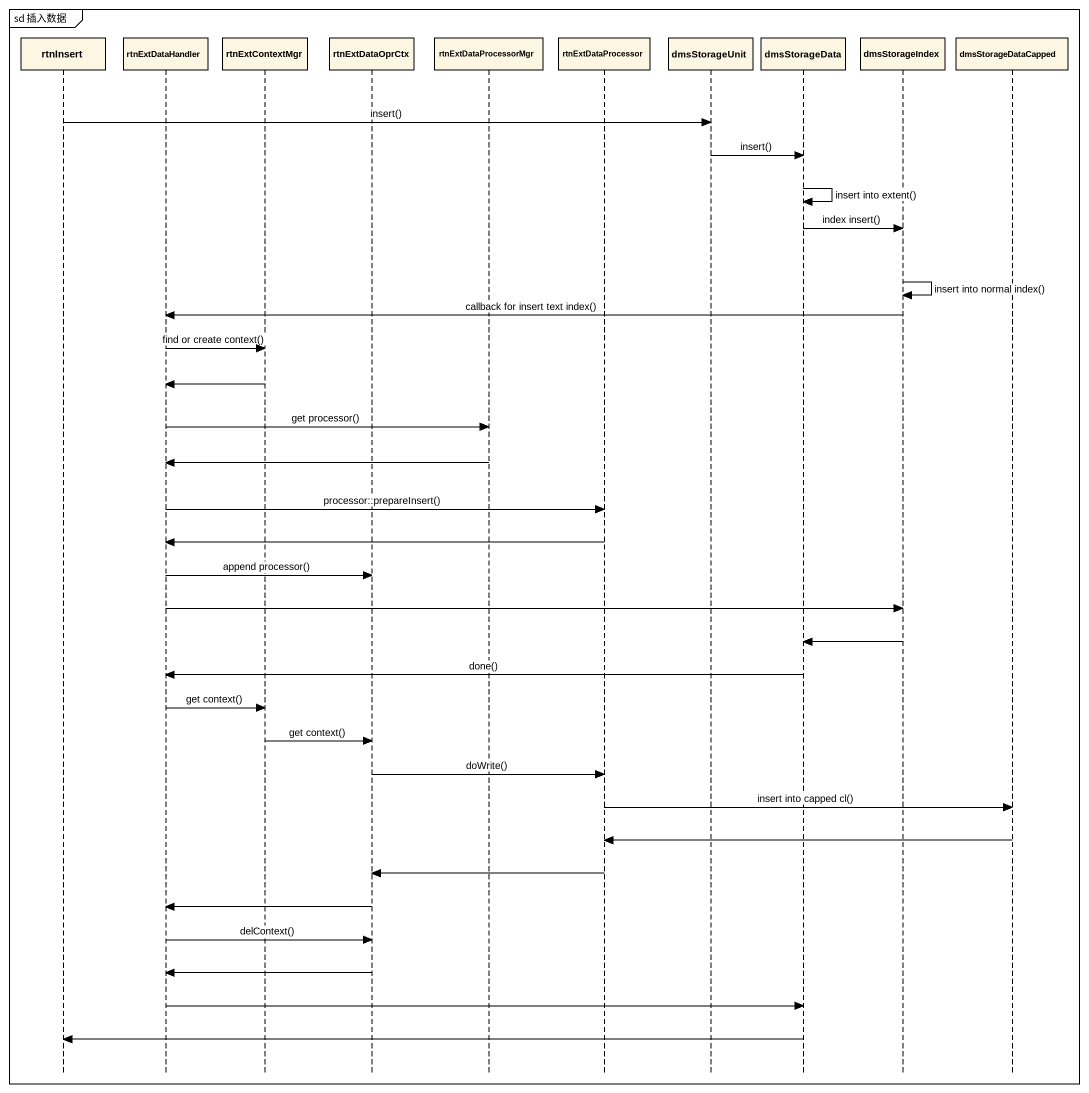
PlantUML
@startuml
mainframe sd 插入数据
hide footbox
participant rtnInsert
participant rtnExtDataHandler
participant rtnExtContextMgr
participant rtnExtDataOprCtx
participant rtnExtDataProcessorMgr
participant rtnExtDataProcessor
participant dmsStorageUnit
participant dmsStorageData
participant dmsStorageIndex
participant dmsStorageDataCapped

rtnInsert -> dmsStorageUnit : insert()
dmsStorageUnit -> dmsStorageData : insert()
dmsStorageData -> dmsStorageData : insert into extent()
dmsStorageData -> dmsStorageIndex : index insert()
dmsStorageIndex -> dmsStorageIndex : insert into normal index()
dmsStorageIndex -> rtnExtDataHandler : callback for insert text index()
rtnExtDataHandler -> rtnExtContextMgr : find or create context()
rtnExtContextMgr -> rtnExtDataHandler
rtnExtDataHandler -> rtnExtDataProcessorMgr : get processor()
rtnExtDataProcessorMgr -> rtnExtDataHandler
rtnExtDataHandler -> rtnExtDataProcessor : processor::prepareInsert()
rtnExtDataProcessor -> rtnExtDataHandler
rtnExtDataHandler -> rtnExtDataOprCtx : append processor()
rtnExtDataHandler -> dmsStorageIndex
dmsStorageIndex -> dmsStorageData
dmsStorageData -> rtnExtDataHandler : done()
rtnExtDataHandler -> rtnExtContextMgr : get context()
rtnExtContextMgr -> rtnExtDataOprCtx : get context()
rtnExtDataOprCtx -> rtnExtDataProcessor : doWrite()
rtnExtDataProcessor -> dmsStorageDataCapped : insert into capped cl()
dmsStorageDataCapped -> rtnExtDataProcessor
rtnExtDataProcessor -> rtnExtDataOprCtx
rtnExtDataOprCtx -> rtnExtDataHandler
rtnExtDataHandler -> rtnExtDataOprCtx : delContext()
rtnExtDataOprCtx -> rtnExtDataHandler
rtnExtDataHandler -> dmsStorageData
dmsStorageData -> rtnInsert
@enduml
